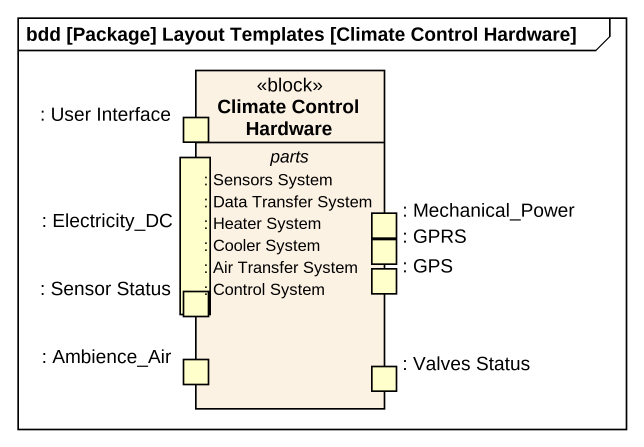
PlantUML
@startuml
mainframe bdd [Package] Layout Templates [Climate Control Hardware]
hide circle
hide empty members
class "Climate Control Hardware" as Climate_Control_Hardware <<block>> {
  -- parts --
  : Sensors System
  : Data Transfer System
  : Heater System
  : Cooler System
  : Air Transfer System
  : Control System
  -- ports --
  : Electricity_DC
  : Mechanical_Power
  : Ambience_Air
  : User Interface
  : GPS
  : GPRS
  : Valves Status
  : Sensor Status
}
@enduml
